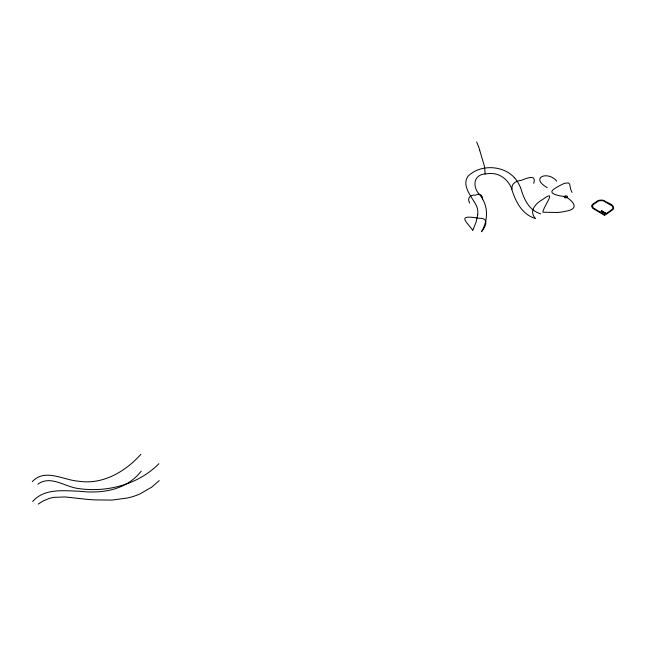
<?xml version="1.0" encoding="UTF-8"?>
<svg xmlns="http://www.w3.org/2000/svg" width="646" height="646" viewBox="0 0 646 646"><rect width="100%" height="100%" fill="white"/><g stroke="black" fill="none" stroke-linecap="round" stroke-linejoin="round"><path stroke-width="0.97" d="M512.02 189.23C511.107 183.359 516.404 180.864 521.249 180.339C525.537 178.772 536.996 173.378 533.725 183.303M477.757 214.698L476.183 221.788L472.888 230.259M32.68 501.514C44.162 488.198 63.187 490.782 78.877 491.178C101.462 493.932 126.204 490.338 141.199 471.192M32.3 481.641C44.986 467.922 63.51 480.236 78.683 481.222C102.641 484.976 125.381 471.669 140.868 454.324M158.892 463.723C138.042 484.839 106.154 492.946 77.278 488.36C64.398 486.454 50.348 474.996 37.888 484.209M159.215 480.592L151.778 487.1L139.916 493.964A52.697 33.665 -1.1 0 1 127.69 497.969L111.847 500.085L94.663 499.891A155.654 99.427 -1.1 0 1 86.435 499.285L65.125 496.96L53.949 497.347A24.911 15.916 -1.1 0 0 49.209 498.437L42.943 501.062L38.267 504.074M557.555 212.477L542.842 212.219C543.326 206.534 558.063 188.091 542.697 199.477C535.76 203.272 528.323 211.129 535.558 218.574C521.306 214.222 515.137 200.535 511.236 187.534C507.667 179.54 499.77 173.209 490.726 173.524A17.927 11.45 -1.1 0 0 485.889 173.887C473.793 174.315 472.137 185.943 478.944 193.921C488.449 204.556 488.651 219.664 481.448 231.736C485.574 227.004 489.66 218.017 479.534 218.275A91.231 67.208 24.2 0 0 475.06 217.678C457.626 215.191 466.493 221.812 472.686 230.113M540.678 213.858C528.719 210.257 523.656 198.597 520.611 187.623M547.275 187.647C529.478 177.545 547.856 170.374 556.747 181.163M514.523 177.852C503.137 165.005 479.986 164.108 467.962 176.326C462.116 184.699 469.723 194.349 474.011 201.52M474.277 201.94L475.359 203.732A50.033 31.961 -1.1 0 1 476.611 206.179L477.006 207.196A39.148 25.008 -1.1 0 1 477.669 214.698M572.041 192.435L570.684 189.431L569.659 184.134L568.351 182.866L564.265 183.359L557.958 186.541A91.231 58.277 -1.1 0 0 554.599 188.648C545.394 194.317 561.907 196.142 565.904 196.812C574.552 202.214 579.155 209.256 565.403 211.29A35.368 22.594 -1.1 0 1 561.261 212.082L560.3 212.211A27.067 17.563 -0.9 0 1 557.546 212.405M476.643 141.926L478.533 146.602M469.723 203.11C466.678 198.354 470.482 194.333 475.408 195.189C479.154 192.936 483.24 194.858 482.514 199.679M479.784 150.526L484.185 165.449A3.908 0.816 78.9 0 1 484.613 167.371L485.17 174.016M478.516 146.456A22.57 2.649 77.7 0 1 479.784 150.397M514.628 177.811A71.431 45.632 -1.1 0 1 520.506 187.647M591.849 205.961L592.124 207.431A5.612 3.585 -1.1 0 0 592.867 208.383L604.68 215.425L605.205 215.061L593.513 208.101A4.99 3.19 -1.1 0 1 592.858 207.277L592.762 205.363A4.74 3.028 -1.1 0 1 593.343 204.516L598.156 201.189A4.716 3.012 -1.1 0 1 599.44 200.753L602.387 200.664A4.659 2.972 -1.1 0 1 603.703 201.011L612.012 205.896A4.7 3.004 -1.1 0 1 612.674 206.712L612.86 208.295A4.756 3.036 -1.1 0 1 612.408 209.175L605.585 214.084L606.142 214.415L613.102 209.385A5.459 3.488 -1.1 0 0 613.619 208.367C613.829 203.676 606.796 203.054 604.107 200.583A5.386 3.44 -1.1 0 0 602.589 200.179L602.04 200.115A6.169 3.941 -1.1 0 0 600.295 200.123L599.189 200.292A5.443 3.472 -1.1 0 0 597.712 200.785L592.689 204.265A5.386 3.44 -1.1 0 0 592.027 205.242L591.849 205.961M601.822 210.757L600.95 211.363L601.507 211.686L602.379 211.089L601.822 210.757M603.364 211.662L602.492 212.268L603.049 212.599L603.921 211.993L603.364 211.662M604.914 212.574L604.042 213.18L604.599 213.511L605.472 212.905L604.914 212.574M565.105 197.708A1.599 1.017 -1.1 0 0 567.495 196.796A1.599 1.017 -1.1 0 0 565.105 195.94A1.599 1.017 -1.1 0 0 565.105 197.708"/></g></svg>
